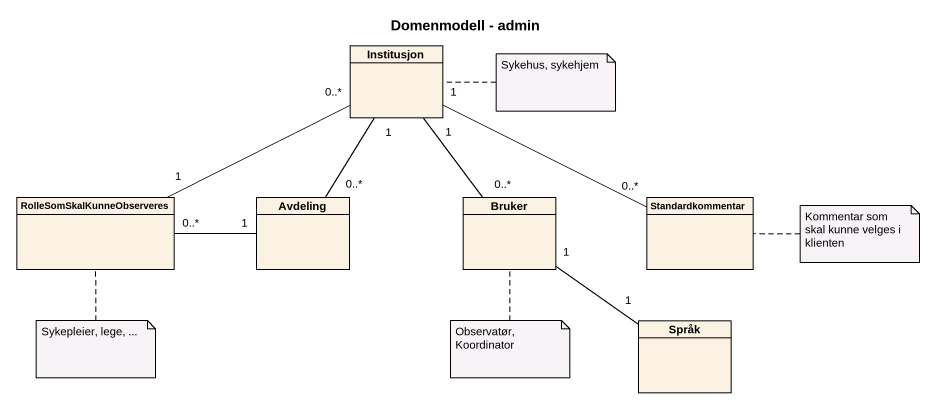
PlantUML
@startuml
title Domenmodell - admin
hide circle
hide empty members
class Institusjon
class RolleSomSkalKunneObserveres
class Avdeling
class Bruker
class Standardkommentar
class Språk
Institusjon "1" -- "0..*" Avdeling
Institusjon "1" -- "0..*" Bruker
Institusjon "1" -right- "0..*" Standardkommentar
RolleSomSkalKunneObserveres "1" -right- "0..*" Institusjon
Avdeling "1" -left- "0..*" RolleSomSkalKunneObserveres
Bruker "1" -- "1" Språk
note right of Institusjon : Sykehus, sykehjem
note right of Standardkommentar : Kommentar som skal kunne velges i klienten
note bottom of RolleSomSkalKunneObserveres : Sykepleier, lege, ...
note bottom of Bruker : Observatør, Koordinator
@enduml
